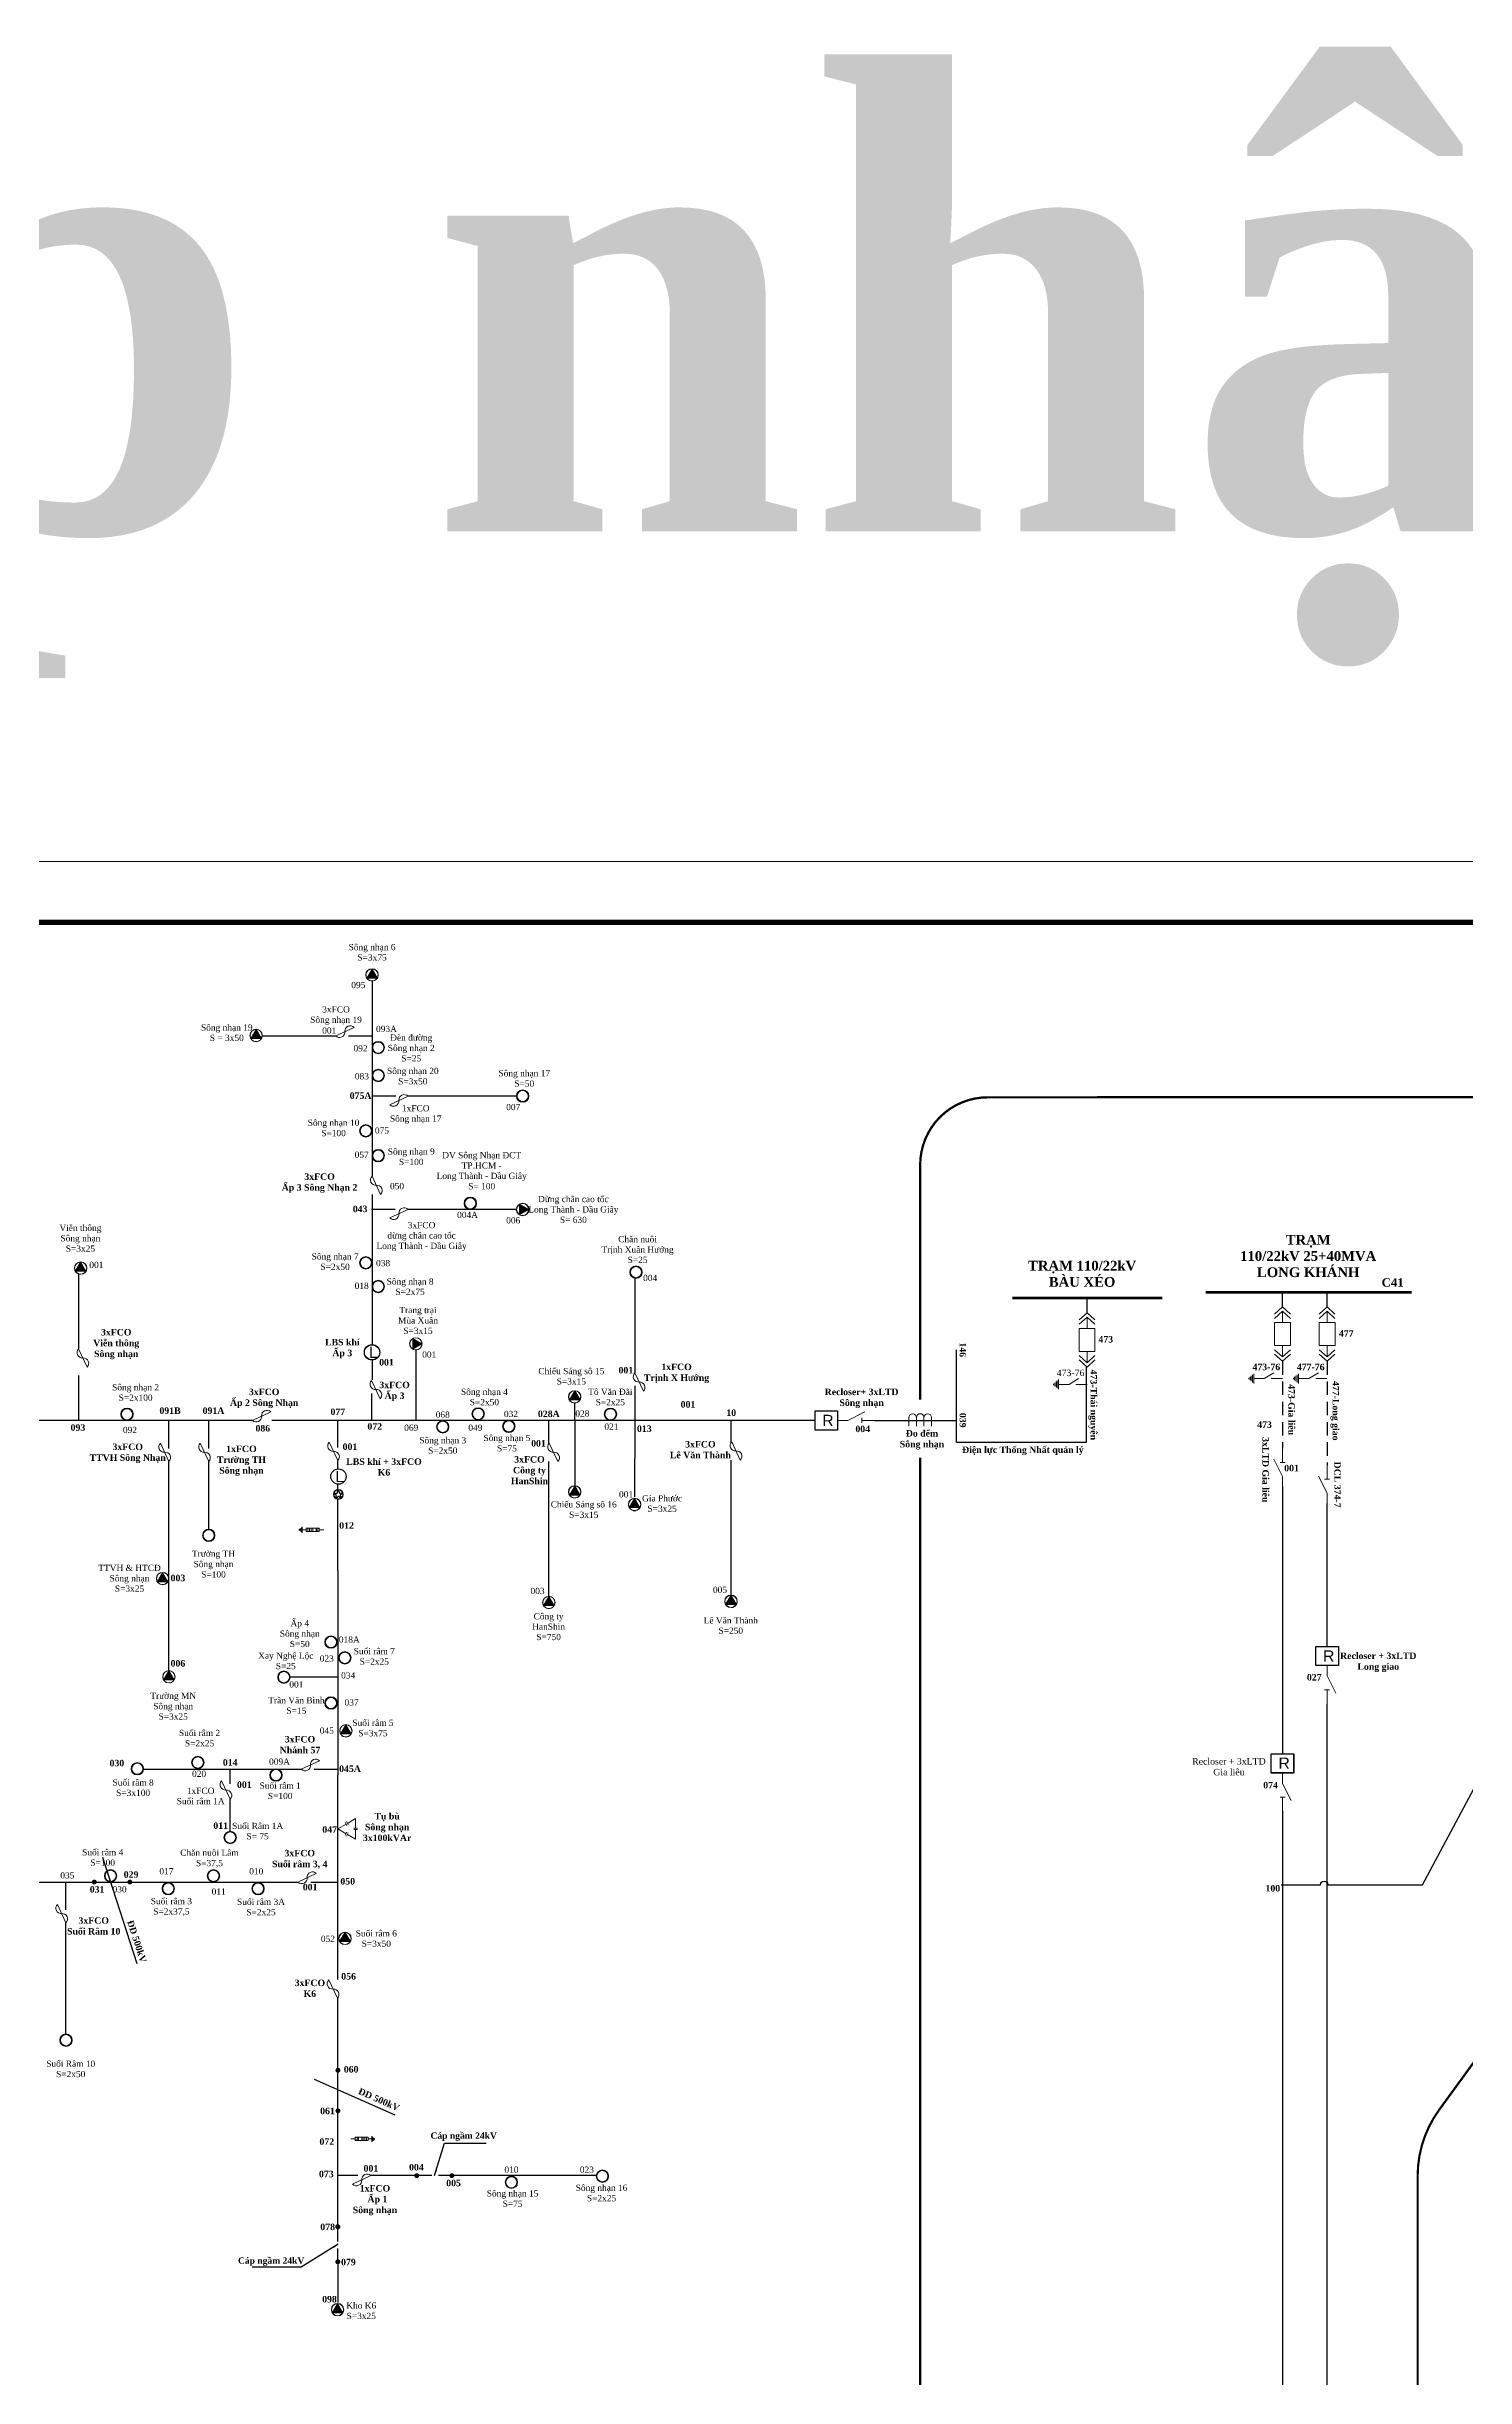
# Model space of a CAD drawing. Header units: inches. Extents: x 4393 to 9189, y -189 to 2360.
# Drawn here: x 5201 to 5831, y 1325 to 2360 of the extents above; entities that cross this region are included whole.
import ezdxf
from ezdxf.enums import TextEntityAlignment as Align

# ---------------------------------------------------------------- set-up
doc = ezdxf.new("R2010")
doc.units = ezdxf.units.IN
doc.header["$MEASUREMENT"] = 0
doc.linetypes.add('DASHED', pattern=[0.75, 0.5, -0.25])
doc.layers.get('Defpoints').update_dxf_attribs({"lineweight": 13})
for name, color, linetype, lineweight in [('Day 220kV', 6, 'Continuous', 30), ('Day 22kV', 1, 'Continuous', 25), ('Khung', 7, 'Continuous', 20), ('TBA', 5, 'Continuous', 18), ('Text', 7, 'Continuous', 15), ('Thiet bi', 3, 'Continuous', 18)]:
    doc.layers.add(name, color=color, linetype=linetype, lineweight=lineweight)
doc.layers.add('TEXT477TANPHU', color=7, linetype='Continuous')
doc.styles.get("Standard").update_dxf_attribs({"font": 'arial.ttf'})
doc.styles.add('TimeNRoman', font='times.ttf')
doc.styles.add('TimeNRoman-B', font='timesbd.ttf')
doc.dimstyles.get("Standard").update_dxf_attribs({"dimtxt": 0.18, "dimasz": 0.18, "dimexe": 0.18, "dimexo": 0.0625, "dimgap": 0.09, "dimtad": 0, "dimtih": 1, "dimtoh": 1, "dimdec": 4, "dimzin": 0, "dimdsep": 46, "dimtxsty": 'Standard', "dimcen": 0.09, "dimadec": 0, "dimazin": 0, "dimtfac": 1, "dimtdec": 4, "dimtofl": 0, "dimtmove": 0, "dimatfit": 3, "dimfxl": 1, "dimtolj": 1, "dimtzin": 0, "dimarcsym": 0})

# ---------------------------------------------------------------- blocks, each defined once
blk = doc.blocks.new('ALTD')
at = {"color": 0}
for points in [[(3.38, 1.08), (1.27, 0), (0, 0)], [(2.99, 0.31), (2.99, -0.31)], [(2.99, 0), (4.73, 0)]]:
    blk.add_lwpolyline(points, dxfattribs=at)
blk = doc.blocks.new('NOI DAT')
at = {"color": 0}
for points in [[(0, 0.01), (0, -1.37)], [(0, -3.51), (0, -2.22), (-0.71, -1.04)], [(0.6, -3.51), (-0.6, -3.51)], [(-0.47, -3.67), (0.47, -3.67)], [(-0.34, -3.82), (0.34, -3.82)], [(-0.21, -3.98), (0.21, -3.98)], [(-0.08, -4.13), (0.08, -4.13)]]:
    blk.add_lwpolyline(points, dxfattribs=at)
blk = doc.blocks.new('MAT CAT')
at = {"color": 0}
for points in [[(-0.97, 5.81), (0, 6.7), (0.97, 5.81)], [(-0.97, 5.28), (0, 6.17), (0.97, 5.28)], [(0, 4.76), (0, 6.17)], [(-0.97, 1.42), (0, 0.53), (0.97, 1.42)], [(-0.97, 0.89), (0, 0), (0.97, 0.89)], [(0, 1.94), (0, 0.53)]]:
    blk.add_lwpolyline(points, dxfattribs=at)
blk.add_lwpolyline([(-0.98, 4.76), (0.98, 4.76), (0.98, 1.94), (-0.98, 1.94)], close=True, dxfattribs=at)
blk = doc.blocks.new('DO DEM')
at = {"color": 0}
for points in [[(-1.4, 1.53), (-1.4, 0.47, 1), (-0.47, 0.47), (-0.47, 1.53)], [(-0.47, 1.53), (-0.47, 0.47, 1), (0.47, 0.47), (0.47, 1.53)], [(0.47, 1.53), (0.47, 0.47, 1), (1.4, 0.47), (1.4, 1.53)]]:
    blk.add_lwpolyline(points, format="xyb", dxfattribs=at)
blk = doc.blocks.new('FCO')
at = {"color": 0}
blk.add_lwpolyline([(0, 0, 0.707499), (1.13, 0.53, -0.707499), (2.26, 1.05, -5.301682)], format="xyb", dxfattribs=at)
blk.add_lwpolyline([(0, 0), (2.26, 1.05)], dxfattribs=at)
blk = doc.blocks.new('LA')
at = {"color": 0}
for p, q in [((0.33, -2.28), (0.53, -2.69)), ((0.33, -2.28), (0.74, -2.28)), ((0.33, -3.92), (0.33, -2.28)), ((0.33, -2.69), (0.74, -2.69)), ((0.52, -1.72), (0.52, -2.28)), ((0.53, -2.69), (0.74, -2.28)), ((0.74, -2.28), (0.74, -3.92)), ((0.88, -4.39), (0.14, -4.39)), ((0.22, -4.48), (0.8, -4.48)), ((0.3, -4.58), (0.72, -4.58)), ((0.33, -3.1), (0.74, -3.1)), ((0.33, -3.3), (0.74, -3.3)), ((0.33, -3.51), (0.74, -3.51)), ((0.33, -3.71), (0.74, -3.71)), ((0.74, -3.92), (0.33, -3.92)), ((0.38, -4.67), (0.64, -4.67)), ((0.46, -4.77), (0.56, -4.77)), ((0.53, -3.92), (0.53, -4.39))]:
    blk.add_line(p, q, dxfattribs=at)
blk = doc.blocks.new('TU BU')
at = {"color": 0}
for points in [[(0.59, -1.02), (0, 0), (-0.59, -1.02)], [(-0.68, -1.18), (-1.27, -2.19), (-0.09, -2.19)], [(-0.48, -1.29), (-0.88, -1.06)], [(-0.39, -1.13), (-0.78, -0.9)], [(-0.09, -2.42), (-0.09, -1.96)], [(0.09, -2.19), (1.27, -2.19), (0.68, -1.18)], [(0.09, -2.42), (0.09, -1.96)], [(0.41, -1.13), (0.8, -0.9)], [(0.5, -1.29), (0.9, -1.06)]]:
    blk.add_lwpolyline(points, dxfattribs=at)
blk = doc.blocks.new('TBA 3P')
h = blk.add_hatch(color=4)
h.set_gradient(color1=(0, 0, 255), one_color=1, tint=1, name='INVSPHERICAL')
h.paths.add_polyline_path([(-0.01, 1.58), (0, 1.6, 0.414214), (-0.8, 0.8, 0.131652), (-0.69, 0.4), (-0.68, 0.42, -0.12747), (-0.78, 0.8, -0.409402)])
h = blk.add_hatch(color=4)
h.set_gradient(color1=(0, 0, 255), one_color=1, tint=1, name='INVSPHERICAL')
h.paths.add_polyline_path([(0.8, 0.8, 1), (-0.8, 0.8, 1)])
h.paths.add_polyline_path([(-0.78, 0.8, -1), (0.78, 0.8, -1)], flags=16)
h = blk.add_hatch()
h.set_pattern_fill('AR-HBONE', color=4, scale=0.25, style=0)
h.paths.add_polyline_path([(0.69, 0.4), (0.67, 0.4, -0.566432), (-0.67, 0.4), (-0.69, 0.4, 0.57735)])
h = blk.add_hatch(color=4)
h.set_gradient(color1=(0, 0, 255), one_color=1, tint=1, name='SPHERICAL')
h.paths.add_polyline_path([(0, 1.6), (0.01, 1.58, -0.409402), (0.78, 0.8, -0.12747), (0.68, 0.42), (0.69, 0.4, 0.131652), (0.8, 0.8, 0.414214)])
at = {"color": 0}
blk.add_lwpolyline([(0, 1.6, 0, 1.39, 0), (0, 0.4, 0, 0, 0)], format="xyseb", dxfattribs=at)
blk.add_lwpolyline([(-0.69, 0.4), (0.69, 0.4), (0, 1.6)], close=True, dxfattribs=at)
for radius in [0.8, 0.778]:
    blk.add_circle((0, 0.8), radius, dxfattribs=at)
blk = doc.blocks.new('TBA 1P')
h = blk.add_hatch(color=4)
h.set_gradient(color1=(0, 0, 255), one_color=1, tint=1, name='SPHERICAL')
h.paths.add_polyline_path([(0.8, 0.8, 1), (-0.8, 0.8, 1)])
h.paths.add_polyline_path([(-0.77, 0.8, -1), (0.77, 0.8, -1)], flags=16)
at = {"color": 0}
for radius in [0.8, 0.769, 0.759, 0.759, 0.748, 0.737, 0.726, 0.715]:
    blk.add_circle((0, 0.8), radius, dxfattribs=at)
blk = doc.blocks.new('ngoi sao')
at = {"layer": 'Day 22kV', "color": 1}
for p, q in [((7789, 2470), (7803.5, 2474.7)), ((7803.5, 2465.3), (7789, 2470)), ((7803.5, 2474.7), (7803.5, 2490)), ((7803.5, 2490), (7812.5, 2477.6)), ((7803.5, 2450), (7803.5, 2465.3)), ((7812.5, 2477.6), (7827, 2482.3)), ((7827, 2482.3), (7818, 2470)), ((7818, 2470), (7827, 2457.7)), ((7812.5, 2462.4), (7803.5, 2450)), ((7827, 2457.7), (7812.5, 2462.4))]:
    blk.add_line(p, q, dxfattribs=at)
blk = doc.blocks.new('báo sự cố')
at = {"layer": 'Day 22kV', "color": 1, "xscale": 0.1313280000002237, "yscale": 0.1313280000002237, "zscale": 0.1313280000002237}
blk.add_blockref('ngoi sao', (6759.6, 2134.3, 3), dxfattribs=at)
at = {"layer": 'TBA', "xscale": 3.449999999999818, "yscale": 3.449999999999818, "zscale": 3.449999999999818, "rotation": 90}
blk.add_blockref('TBA 1P', (7788, 2458.8), dxfattribs=at)
blk = doc.blocks.new('Re')
at = {"layer": 'Day 22kV', "color": 0}
blk.add_lwpolyline([(1873.3, 178.6), (1883.3, 178.6), (1883.3, 170.1), (1873.3, 170.1)], close=True, dxfattribs=at)
at = {"layer": 'TEXT477TANPHU', "color": 7, "true_color": 0xffffff, "insert": (1876.5, 176.9), "char_height": 5, "attachment_point": 1}
blk.add_mtext_dynamic_manual_height_columns('R', width=1.151, gutter_width=1, heights=[0], dxfattribs=at)
blk = doc.blocks.new('LBS khí')
blk.add_circle((1.1, -1.1), 3.4)
at = {"layer": 'TEXT477TANPHU', "color": 7, "true_color": 0xffffff, "insert": (-0.3, 1.4), "char_height": 5, "attachment_point": 1}
blk.add_mtext_dynamic_manual_height_columns('L', width=1.151, gutter_width=1, heights=[0], dxfattribs=at)

msp = doc.modelspace()

# ---------------------------------------------------------------- linework, layer by layer
for q in [(5435.5, 1757.6), (5435.5, 1720.9)]:
    msp.add_line((5435.5, 1749.9), q)
msp.add_circle((5345.5, 1780.1), 3.4)
at = {"layer": 'Day 220kV'}
for points in [[(5241.2, 1508.6), (5225.9, 1555.8)], [(5355.8, 1441.4), (5319.9, 1457.2)]]:
    msp.add_lwpolyline(points, dxfattribs=at)
at = {"layer": 'Day 22kV'}
for p, q in [((5292.4, 1749.9), (5132.3, 1749.9)), ((5542.2, 1749.9), (5301, 1749.9))]:
    msp.add_line(p, q, dxfattribs=at)
for points in [[(5345.5, 1945), (5345.5, 1858.4)], [(5296.9, 1920.7), (5329.4, 1920.7)], [(5335.1, 1920.7), (5345.6, 1920.7)], [(5356, 1893.9), (5345.5, 1893.9)], [(5409.6, 1893.9), (5361.5, 1893.9)], [(5355.7, 1843.6), (5345.3, 1843.6)], [(5345.5, 1850.2), (5345.5, 1783.5)], [(5409.6, 1843.6), (5361.5, 1843.6)], [(5215.2, 1814.9), (5215.2, 1781.7)], [(5462.2, 1812.8), (5462.2, 1771)], [(5663, 1797.7), (5663, 1804.3)], [(5749.8, 1800.3), (5749.8, 1806.8)], [(5769.6, 1800.3), (5769.6, 1806.8)], [(5365, 1781.1), (5365, 1749.7)], [(5605.1, 1740.3), (5605.1, 1781.3)], [(5345.5, 1776.7), (5345.5, 1767.9)], [(5662.8, 1740.3), (5662.8, 1773.6)], [(5215.2, 1769.8), (5215.2, 1749.9)], [(5345.3, 1761.9), (5345.3, 1749.9)], [(5462.2, 1765.2), (5462.2, 1749.9)], [(5255.3, 1737.5), (5255.3, 1749.9)], [(5273, 1737.5), (5273, 1749.9)], [(5330.3, 1737.9), (5330.3, 1749.9)], [(5424, 1739.6), (5424, 1749.9)], [(5462.2, 1749.9), (5462.1, 1715.9)], [(5505, 1740.1), (5505, 1749.9)], [(5568.8, 1749.9), (5605.1, 1749.9)], [(5605.1, 1740.3), (5662.8, 1740.3)], [(5255.3, 1638.8), (5255.3, 1731.7)], [(5273, 1701.6), (5273, 1731.7)], [(5330.3, 1728.4), (5330.3, 1732.1)], [(5424, 1671.1), (5424, 1731.7)], [(5505, 1671.6), (5505, 1732.3)], [(5330.3, 1719.3), (5330.3, 1721.6)], [(5330.3, 1683.2), (5330.3, 1714.9)], [(5769.6, 1649.5), (5769.6, 1713)], [(5330.3, 1683.2), (5330.2, 1501.6)], [(5330.4, 1635.9), (5309.2, 1635.9)], [(5599.1, 933.9), (5769.6, 934.9), (5769.6, 1623.9)], [(5244, 1595), (5314.1, 1595)], [(5282.5, 1588.5), (5282.5, 1595)], [(5319.8, 1595), (5330.3, 1595)], [(5282.5, 1567.4), (5282.5, 1581.7)], [(5179.2, 1544.9), (5312.6, 1544.9)], [(5209.6, 1532.5), (5209.6, 1544.9)], [(5318.3, 1544.9), (5330.3, 1544.9)], [(5209.6, 1477.4), (5209.6, 1526.8)], [(5330.2, 1493.4), (5330.2, 1392.4)], [(5339.2, 1414.5), (5330.3, 1414.5)], [(5365.4, 1414.5), (5345, 1414.5)], [(5445, 1414.5), (5381, 1414.5)], [(5330.3, 1376.2), (5330.3, 1358.1)]]:
    msp.add_lwpolyline(points, dxfattribs=at)
at = {"layer": 'Day 22kV', "const_width": 1.12}
for points in [[(5696.4, 1804.3), (5629.8, 1804.3)], [(5715.7, 1806.8), (5807.1, 1806.8)]]:
    msp.add_lwpolyline(points, dxfattribs=at)
at = {"layer": 'Day 22kV', "color": 6, "linetype": 'DASHED', "ltscale": 12}
msp.add_lwpolyline([(5749.8, 1776.2), (5749.8, 1737.5)], dxfattribs=at)
at = {"layer": 'Day 22kV', "linetype": 'DASHED', "ltscale": 12}
for points in [[(5769.6, 1776.2), (5769.6, 1730.1)], [(5381, 1414.5), (5365.4, 1414.5)], [(5330.3, 1376.2), (5330.3, 1391.8)]]:
    msp.add_lwpolyline(points, dxfattribs=at)
at = {"layer": 'Day 22kV', "color": 0}
for points in [[(5542.2, 1754.1), (5552.2, 1754.1), (5552.2, 1745.6), (5542.2, 1745.6)], [(5764.6, 1649.5), (5774.6, 1649.5), (5774.6, 1641), (5764.6, 1641)], [(5744.8, 1601.8), (5754.7, 1601.8), (5754.7, 1593.3), (5744.8, 1593.3)]]:
    msp.add_lwpolyline(points, close=True, dxfattribs=at)
at = {"layer": 'Day 22kV', "color": 6}
msp.add_lwpolyline([(5749.2, 1543.7), (5766.6, 1543.7, -0.983539), (5769.9, 1543.7), (5811.9, 1543.7), (5917.3, 1740.9)], format="xyb", dxfattribs=at)
for points in [[(5749.8, 1720.5), (5749.8, 1601.8)], [(5749.8, 1576.3), (5749.8, 986.9), (5693.3, 986.9)]]:
    msp.add_lwpolyline(points, dxfattribs=at)
at = {"layer": 'Day 22kV', "const_width": 1.08}
for points in [[(5222.7, 1544.9, 1), (5221.6, 1544.9, 1), (5222.7, 1544.9, 2.414214)], [(5238.5, 1544.9, 1), (5237.4, 1544.9, 1), (5238.5, 1544.9, 2.414214)], [(5330.9, 1461.3, 1), (5329.8, 1461.3, 1), (5330.9, 1461.3, 2.414214)], [(5330.9, 1443.3, 1), (5329.8, 1443.3, 1), (5330.9, 1443.3, 2.414214)], [(5365.9, 1414.5, 1), (5364.8, 1414.5, 1), (5365.9, 1414.5, 2.414214)], [(5381.5, 1414.5, 1), (5380.4, 1414.5, 1), (5381.5, 1414.5, 2.414214)], [(5330.3, 1391.2, 1), (5330.3, 1392.4, 1), (5330.3, 1391.2, 2.414214)], [(5330.3, 1375.7, 1), (5330.3, 1376.8, 1), (5330.3, 1375.7, 2.414214)]]:
    msp.add_lwpolyline(points, format="xyb", dxfattribs=at)
at = {"layer": 'Defpoints'}
msp.add_lwpolyline([(4392.9, -188.9), (7812.2, -188.5), (7812.2, 1998.1), (4396.1, 1998.1)], close=True, dxfattribs=at)
at = {"layer": 'Khung', "const_width": 2.4}
msp.add_lwpolyline([(4433.7, 1971.1), (4426.3, -167.9), (7785.2, -167.7), (7785.2, 1971.1)], close=True, dxfattribs=at)
at = {"layer": 'Khung', "color": 2, "linetype": 'DASHED', "ltscale": 20, "const_width": 1.01}
msp.add_lwpolyline([(7337.5, 1893.7), (5618.9, 1893.4, 0.414173), (5588.9, 1863.4), (5588.9, 1759.1)], format="xyb", dxfattribs=at)
at = {"layer": 'Khung', "color": 2, "linetype": 'DASHED', "ltscale": 20}
msp.add_lwpolyline([(7171.5, 1633.4, 0.966, 0.966, 0), (7273.3, 1633.4, 0.966, 1.01, 0.151495), (7301.6, 1642.2, 1.01, 1.01, 0), (7364.4, 1685.3, 1.01, 1.01, 0.247137), (7386.1, 1726.6, 1.01, 1.01, 0), (7386.2, 1843.7, 1.01, 1.01, 0.41433), (7336.2, 1893.7, 1.01, 1.01, 0), (5618.9, 1893.4, 1.01, 1.01, 0)], format="xyseb", dxfattribs=at)
at = {"layer": 'Khung', "color": 2, "linetype": 'DASHED', "ltscale": 20, "const_width": 1.01}
msp.add_lwpolyline([(5588.9, 1733.3), (5588.9, 1259)], dxfattribs=at)
at = {"layer": 'Khung', "color": 2, "linetype": 'DASHED', "ltscale": 35}
msp.add_lwpolyline([(5588.9, 970.8, 1.01, 1.01, 0), (5588.9, 884.4, 1.01, 0.966, 0.414214), (5618.9, 854.4, 0.966, 0.966, 0), (5779.8, 854.4, 0.966, 0.966, 0.41421), (5809.8, 884.4, 0.966, 0.966, 0), (5809.8, 1414.4, 0.966, 0.966, -0.158703), (5819.4, 1443.8, 0.966, 0.966, 0), (5941.1, 1610.9, 0.966, 0.966, -0.237066), (5981, 1631.4, 0.966, 0.966, 0), (6196.4, 1633.6, 0.966, 0.966, 0)], format="xyseb", dxfattribs=at)

# ---------------------------------------------------------------- block references
at = {"color": 0}
for p in [(5344.4, 1781.3), (5329.5, 1726.1)]:
    msp.add_blockref('LBS khí', p, dxfattribs=at)
at = {"layer": 'Day 22kV', "color": 0}
for p in [(3668.9, 1575.5), (3891.3, 1470.9), (3871.5, 1423.3)]:
    msp.add_blockref('Re', p, dxfattribs=at)
at = {"layer": 'Day 22kV', "color": 6, "xscale": 0.8000000000000539, "yscale": 0.8000000000001819, "zscale": 0.8000000000000539, "rotation": 345.0685828218457}
msp.add_blockref('báo sự cố', (-1194.2, 1421.2), dxfattribs=at)
at = {"layer": 'TBA', "xscale": 3.450000000000728, "yscale": 3.450000000000728, "zscale": 3.450000000000728}
for name, p in [('TBA 3P', (5345.5, 1945)), ('TBA 3P', (5294, 1918.1)), ('TBA 1P', (5412.4, 1891.2)), ('TBA 3P', (5216.1, 1814.8)), ('TBA 1P', (5462.7, 1813)), ('TBA 3P', (5435.5, 1757.6)), ('TBA 1P', (5236.7, 1749.9)), ('TBA 1P', (5376.9, 1744.3)), ('TBA 1P', (5451.4, 1749.9)), ('TBA 3P', (5435.5, 1715.4)), ('TBA 3P', (5462.1, 1709.8)), ('TBA 1P', (5273, 1696.1)), ('TBA 3P', (5252.5, 1676.9)), ('TBA 3P', (5424, 1666.3)), ('TBA 3P', (5504.9, 1666.8)), ('TBA 1P', (5327.3, 1648.7)), ('TBA 1P', (5333.4, 1641.7)), ('TBA 3P', (5255.3, 1633.3)), ('TBA 3P', (5333.9, 1609.3)), ('TBA 1P', (5282.5, 1561.9)), ('TBA 1P', (5229.4, 1544.9)), ('TBA 1P', (5255, 1539.2)), ('TBA 1P', (5275.1, 1544.9)), ('TBA 1P', (5294.9, 1539.2)), ('TBA 3P', (5333.5, 1517.1)), ('TBA 1P', (5209.6, 1471.9)), ('TBA 1P', (5407.4, 1408.8)), ('TBA 1P', (5447.8, 1411.5)), ('TBA 3P', (5330.2, 1352.2))]:
    msp.add_blockref(name, p, dxfattribs=at)
for name, p, rotation in [('TBA 1P', (5345.5, 1915.5), 270), ('TBA 1P', (5345.5, 1903.1), 270), ('TBA 1P', (5340, 1878.5), 270), ('TBA 1P', (5345.5, 1867.5), 270), ('TBA 1P', (5386.4, 1846.3), 270), ('TBA 3P', (5409.6, 1843.6), 270), ('TBA 1P', (5340, 1819.9), 270), ('TBA 1P', (5345.5, 1809.4), 270), ('TBA 3P', (5362.2, 1783.9), 270), ('TBA 1P', (5395.4, 1752.8), 90), ('TBA 1P', (5409, 1747.3), 90), ('TBA 1P', (5303.6, 1635.9), 270), ('TBA 1P', (5324.5, 1624.4), 270), ('TBA 1P', (5238.5, 1595.2), 270), ('TBA 1P', (5265.4, 1598), 270), ('TBA 1P', (5300.1, 1592.4), 270)]:
    msp.add_blockref(name, p, dxfattribs=dict(at, rotation=rotation))
at = {"layer": 'Thiet bi', "xscale": 3.600000000000364, "yscale": 3.600000000000364, "zscale": 3.600000000000364}
for name, p in [('FCO', (5329.4, 1920.7)), ('MAT CAT', (5663, 1773.6)), ('MAT CAT', (5749.8, 1776.2)), ('MAT CAT', (5769.6, 1776.2)), ('FCO', (5292.4, 1749.9)), ('ALTD', (5552.2, 1749.9)), ('FCO', (5314.1, 1595)), ('FCO', (5312.6, 1544.9))]:
    msp.add_blockref(name, p, dxfattribs=at)
at = {"layer": 'Thiet bi'}
for name, p, xscale, yscale, zscale, rotation in [('FCO', (5361.5, 1893.9), 3.600000000000364, 3.600000000000364, 3.600000000000364, 180), ('FCO', (5345.5, 1858.4), 3.600000000000364, 3.600000000000364, 3.600000000000364, 270), ('FCO', (5361.5, 1843.6), 3.600000000000364, 3.600000000000364, 3.600000000000364, 180), ('FCO', (5215.2, 1781.7), 3.600000000000364, 3.600000000000364, 3.600000000000364, 270), ('FCO', (5462.2, 1771), 3.600000000000364, 3.600000000000364, 3.600000000000364, 270), ('NOI DAT', (5749.7, 1768.5), 3.600000000000364, 3.600000000000364, 3.600000000000364, 270), ('NOI DAT', (5769.5, 1768.5), 3.600000000000364, 3.600000000000364, 3.600000000000364, 270), ('FCO', (5345.3, 1767.7), 3.600000000000364, 3.600000000000364, 3.600000000000364, 270), ('NOI DAT', (5663, 1765.9), 3.600000000000364, 3.600000000000364, 3.600000000000364, 270), ('DO DEM', (5588.9, 1752.9), 3.600000000000364, 3.600000000000364, 3.600000000000364, 180), ('FCO', (5255.3, 1731.7), 3.600000000000364, 3.600000000000364, 3.600000000000364, 90), ('FCO', (5273, 1731.7), 3.600000000000364, 3.600000000000364, 3.600000000000364, 90), ('FCO', (5330.3, 1732.1), 3.600000000000364, 3.600000000000364, 3.600000000000364, 90), ('FCO', (5428, 1731.7), 3.600000000000364, 3.600000000000364, 3.600000000000364, 90), ('FCO', (5509, 1732.3), 3.600000000000364, 3.600000000000364, 3.600000000000364, 90), ('ALTD', (5749.8, 1720.5), 3.600000000000364, 3.600000000000364, 3.600000000000364, 90), ('ALTD', (5769.6, 1713), 3.600000000000364, 3.600000000000364, 3.600000000000364, 90), ('LA', (5330.3, 1703.2), 3.600000000000364, 3.600000000000364, 3.600000000000364, 270), ('ALTD', (5769.6, 1641), 3.600000000000364, 3.600000000000364, 3.600000000000364, 270), ('FCO', (5282.5, 1581.7), 3.600000000000364, 3.600000000000364, 3.600000000000364, 90), ('ALTD', (5749.8, 1593.3), 3.600000000000364, 3.600000000000364, 3.600000000000364, 270), ('TU BU', (5330.3, 1568.5), 3.600000000000364, 3.600000000000364, 3.600000000000364, 90), ('FCO', (5209.6, 1526.8), 3.600000000000364, 3.600000000000364, 3.600000000000364, 90), ('FCO', (5330.1, 1493.3), 3.600000000000364, 3.600000000000364, 3.600000000000364, 90), ('LA', (5330.2, 1429), 3.450000000000728, 3.450000000000728, 3.450000000000728, 90), ('FCO', (5345, 1414.5), 3.600000000000364, 3.600000000000364, 3.600000000000364, 180)]:
    msp.add_blockref(name, p, dxfattribs=dict(at, xscale=xscale, yscale=yscale, zscale=zscale, rotation=rotation))

# ---------------------------------------------------------------- texts
at = {"layer": 'Text'}
for s, height, style, p in [('095', 2.76, 'TimeNRoman', (5339.4, 1941.9)), ('001', 2.76, 'TimeNRoman', (5326.5, 1921.7)), ('092', 2.76, 'TimeNRoman', (5340.4, 1913.8)), ('093A', 2.76, 'TimeNRoman', (5351.9, 1922.4)), ('075A', 2.88, 'TimeNRoman-B', (5340.4, 1892.7)), ('083', 2.76, 'TimeNRoman', (5341, 1901.4)), ('007', 2.76, 'TimeNRoman', (5408.2, 1887.7)), ('075', 2.76, 'TimeNRoman', (5349.9, 1877.3)), ('057', 2.76, 'TimeNRoman', (5340.9, 1866.5)), ('050', 2.76, 'TimeNRoman', (5356.6, 1852.6)), ('043', 2.88, 'TimeNRoman-B', (5340.2, 1842.4)), ('004A', 2.76, 'TimeNRoman', (5387.9, 1839.8)), ('006', 2.76, 'TimeNRoman', (5408.2, 1837.4)), ('001', 2.76, 'TimeNRoman', (5223.1, 1817.6)), ('038', 2.76, 'TimeNRoman', (5350.4, 1818.4)), ('004', 2.76, 'TimeNRoman', (5469, 1811.8)), ('C41', 3.75, 'TimeNRoman-B', (5798.7, 1809.3)), ('018', 2.76, 'TimeNRoman', (5340.9, 1808.3)), ('001', 2.76, 'TimeNRoman', (5370.9, 1777.8)), ('473', 2.88, 'TimeNRoman-B', (5671.3, 1784.5)), ('477', 2.88, 'TimeNRoman-B', (5778.1, 1787.1)), ('001', 2.88, 'TimeNRoman-B', (5351.9, 1774.3)), ('001', 2.88, 'TimeNRoman-B', (5458.2, 1770.8)), ('473-76', 2.88, 'TimeNRoman', (5655.7, 1769.6)), ('473-76', 2.88, 'TimeNRoman-B', (5742.6, 1772.2)), ('477-76', 2.88, 'TimeNRoman-B', (5762.3, 1772.2)), ('091B', 2.88, 'TimeNRoman-B', (5255.8, 1752.8)), ('091A', 2.88, 'TimeNRoman-B', (5275.1, 1752.8)), ('077', 2.88, 'TimeNRoman-B', (5330.3, 1752.3)), ('068', 2.76, 'TimeNRoman', (5376.9, 1751.1)), ('032', 2.76, 'TimeNRoman', (5407.2, 1751.4)), ('028A', 2.88, 'TimeNRoman-B', (5424, 1751.4)), ('028', 2.76, 'TimeNRoman', (5438.9, 1751.6)), ('001', 2.88, 'TimeNRoman-B', (5485.8, 1755.6)), ('10', 2.88, 'TimeNRoman-B', (5505, 1751.9)), ('473', 2.88, 'TimeNRoman-B', (5741.8, 1746.6)), ('093', 2.88, 'TimeNRoman-B', (5214.9, 1745.3)), ('092', 2.76, 'TimeNRoman', (5238, 1744.3)), ('086', 2.88, 'TimeNRoman-B', (5297, 1745)), ('001', 2.88, 'TimeNRoman-B', (5335.7, 1736.8)), ('072', 2.88, 'TimeNRoman-B', (5346.7, 1745.8)), ('069', 2.76, 'TimeNRoman', (5362.9, 1745.3)), ('049', 2.76, 'TimeNRoman', (5391.4, 1745.3)), ('001', 2.88, 'TimeNRoman-B', (5419.4, 1738.3)), ('021', 2.76, 'TimeNRoman', (5451.8, 1745.8)), ('013', 2.88, 'TimeNRoman-B', (5466.4, 1744.8)), ('004', 2.88, 'TimeNRoman-B', (5563.4, 1744.7)), ('001', 2.88, 'TimeNRoman-B', (5753.8, 1727.3)), ('001', 2.76, 'TimeNRoman', (5458.3, 1715.7)), ('012', 2.88, 'TimeNRoman-B', (5334.2, 1701.8)), ('003', 2.88, 'TimeNRoman-B', (5259.3, 1678.5)), ('003', 2.76, 'TimeNRoman', (5419, 1672.8)), ('005', 2.76, 'TimeNRoman', (5500, 1673.3)), ('018A', 2.76, 'TimeNRoman', (5335.4, 1651.2)), ('006', 2.88, 'TimeNRoman-B', (5259.3, 1640.6)), ('023', 2.76, 'TimeNRoman', (5325.4, 1642.8)), ('034', 2.76, 'TimeNRoman', (5334.9, 1635.3)), ('027', 2.88, 'TimeNRoman-B', (5763.9, 1634.4)), ('001', 2.76, 'TimeNRoman', (5311.9, 1631.3)), ('037', 2.76, 'TimeNRoman', (5336.4, 1623.3)), ('045', 2.76, 'TimeNRoman', (5325.4, 1610.8)), ('030', 2.88, 'TimeNRoman-B', (5232.2, 1596.3)), ('020', 2.76, 'TimeNRoman', (5268.7, 1591.6)), ('014', 2.88, 'TimeNRoman-B', (5282.5, 1596.6)), ('009A', 2.76, 'TimeNRoman', (5304.4, 1597)), ('045A', 2.88, 'TimeNRoman-B', (5335.7, 1593.8)), ('001', 2.88, 'TimeNRoman-B', (5288.8, 1586.7)), ('074', 2.88, 'TimeNRoman-B', (5744.5, 1586.5)), ('011', 2.88, 'TimeNRoman-B', (5278.3, 1568.5)), ('047', 2.88, 'TimeNRoman-B', (5326.7, 1566.8)), ('035', 2.76, 'TimeNRoman', (5210.2, 1546.5)), ('031', 2.88, 'TimeNRoman-B', (5223.4, 1540.2)), ('030', 2.76, 'TimeNRoman', (5233.4, 1540.3)), ('029', 2.88, 'TimeNRoman-B', (5238.5, 1546.8)), ('017', 2.76, 'TimeNRoman', (5254.2, 1548.3)), ('010', 2.76, 'TimeNRoman', (5294.1, 1548.3)), ('001', 2.88, 'TimeNRoman-B', (5318, 1541.2)), ('050', 2.88, 'TimeNRoman-B', (5334.7, 1543.8)), ('100', 2.88, 'TimeNRoman-B', (5745.5, 1540.7)), ('011', 2.76, 'TimeNRoman', (5277.4, 1539.3)), ('052', 2.76, 'TimeNRoman', (5325.9, 1518.3)), ('056', 2.88, 'TimeNRoman-B', (5335.1, 1501.6)), ('060', 2.88, 'TimeNRoman-B', (5336.2, 1460.3)), ('061', 2.88, 'TimeNRoman-B', (5325.7, 1441.8)), ('072', 2.88, 'TimeNRoman-B', (5325.4, 1428.2)), ('001', 2.88, 'TimeNRoman-B', (5345, 1416.3)), ('004', 2.88, 'TimeNRoman-B', (5365.2, 1416.8)), ('010', 2.76, 'TimeNRoman', (5407.4, 1415.8)), ('023', 2.76, 'TimeNRoman', (5440.9, 1415.8)), ('073', 2.88, 'TimeNRoman-B', (5325.2, 1413.8)), ('005', 2.88, 'TimeNRoman-B', (5381.7, 1409.8)), ('078', 2.88, 'TimeNRoman-B', (5325.8, 1390.3)), ('079', 2.88, 'TimeNRoman-B', (5335, 1374.7)), ('098', 2.88, 'TimeNRoman-B', (5326.6, 1358.2))]:
    msp.add_text(s, height=height, dxfattribs=dict(at, style=style)).set_placement(p, align=Align.CENTER)
at = {"layer": 'Text', "style": 'TimeNRoman-B'}
for s, rotation, p in [('146', 270, (5606.4, 1781.3)), ('039', 270, (5606.4, 1750)), ('ÐD 500kV', 288.012, (5239.7, 1518.1)), ('ÐD 500kV', 336.1844, (5348, 1447))]:
    msp.add_text(s, height=2.88, rotation=rotation, dxfattribs=at).set_placement(p, align=Align.CENTER)
at = {"layer": 'Text', "attachment_point": 5}
for s, insert, char_height, width, style in [('{\\fTimes New Roman|b1|i0|c0|p18;\\C3;Cập nhật: 16/04/2018}', (6134.4, 2212.2), 200, 3491.728, 'TimeNRoman'), ('Sông nhạn 6\\PS=3x75', (5345.5, 1957.8), 2.76, 34.867, 'TimeNRoman'), ('Sông nhạn 19\\PS = 3x50', (5281, 1922.1), 2.76, 34.867, 'TimeNRoman'), ('3xFCO\\PSông nhạn 19', (5329.5, 1929.7), 2.76, 34.867, 'TimeNRoman'), ('{\\fTimes New Roman|b0|i0|c238|p18;Đ}èn {\\fTimes New Roman|b0|i0|c238|p18;đ\\fTimes New Roman|b0|i0|c163|p18;ư}ờng\\PSông nhạn 2\\PS=25', (5362.9, 1915.3), 2.76, 33.58, 'TimeNRoman'), ('Sông nhạn 20\\PS=3x50', (5363.6, 1902.8), 2.76, 34.867, 'TimeNRoman'), ('{\\fTimes New Roman|b0|i0|c0|p18;Sông nh\\fTimes New Roman|b0|i0|c0|p18;ạn} 17\\PS=50', (5413.1, 1901.8), 2.76, 34.867, 'TimeNRoman'), ('1xFCO\\P{\\C0;Sông nhạn} 17', (5364.9, 1885.8), 2.76, 30.64, 'TimeNRoman'), ('Sông nhạn 10\\PS=100', (5328.4, 1879.8), 2.76, 34.867, 'TimeNRoman'), ('Sông nhạn 9\\PS=100', (5362.9, 1867), 2.76, 34.867, 'TimeNRoman'), ('D{\\C0;V Sông Nhạn ĐCT TP.HCM - \\PLong Thành - Dầu Giây\\PS= 100}', (5394.2, 1860.8), 2.76, 48.766, 'TimeNRoman'), ('3xFCO \\PẤp 3 Sông Nhạn 2', (5322.2, 1855.3), 2.88, 36.382, 'TimeNRoman-B'), ('D{\\C0;ừng chân cao tốc\\PLong Thành - Dầu Giây\\PS= 630}', (5434.9, 1843.6), 2.76, 48.766, 'TimeNRoman'), ('Viễn thông\\PSông nhạn \\PS=3x25', (5216, 1830.8), 2.76, 34.867, 'TimeNRoman'), ('3xFCO\\P{\\C0;dừng chân cao tốc\\PLong Thành - Dầu Giây}', (5367.5, 1831.6), 2.76, 48.766, 'TimeNRoman'), ('{\\fTimes New Roman|b1|i0|c0|p18;TRẠM\\P110/22kV 25+40MVA\\PLONG KHÁNH}', (5761.2, 1822.9), 4.32, 65.436, 'TimeNRoman'), ('Sông nhạn 7\\PS=2x50', (5329.1, 1820.4), 2.76, 34.867, 'TimeNRoman'), ('Chăn nuôi\\PTrịnh Xuân Hướng\\PS=25', (5463.4, 1825.8), 2.76, 34.867, 'TimeNRoman'), ('Sông nhạn 8\\PS=2x75', (5362.4, 1809.3), 2.76, 34.867, 'TimeNRoman'), ('{\\fTimes New Roman|b1|i0|c0|p18;TRẠM 110/22kV\\PBÀU XÉO}', (5660.8, 1815), 4.32, 65.436, 'TimeNRoman'), ('Trang trại\\PMùa Xuân \\PS=3x15', (5365.9, 1794.3), 2.76, 34.867, 'TimeNRoman'), ('3xFCO \\PViễn thông\\PSông nhạn', (5231.9, 1783.8), 2.88, 36.382, 'TimeNRoman-B'), ('LBS khí\\PẤp 3', (5332.3, 1781.8), 2.88, 36.382, 'TimeNRoman-B'), ('Chiếu Sáng sô 15\\PS=3x15', (5434, 1769.5), 2.76, 34.867, 'TimeNRoman'), ('1xFCO \\PTrịnh X H{\\fTimes New Roman|b0|i0|c238|p18;ư}ớng', (5480.7, 1770.8), 2.88, 36.382, 'TimeNRoman-B'), ('Sông nhạn 2\\PS=2x100', (5240.5, 1762.3), 2.76, 34.867, 'TimeNRoman'), ('3xFCO \\PẤp 2 Sông Nhạn', (5297.6, 1759.7), 2.88, 36.382, 'TimeNRoman-B'), ('3xFCO \\PẤp 3', (5355.5, 1762.8), 2.88, 36.382, 'TimeNRoman-B'), ('Sông nhạn 4\\PS=2x50', (5395.4, 1760.3), 2.76, 34.867, 'TimeNRoman'), ('Tô V{\\fTimes New Roman|b0|i0|c238|p18;ă}n {\\fTimes New Roman|b0|i0|c238|p18;Đ}ãi\\PS=2x25', (5451.3, 1760.3), 2.76, 34.867, 'TimeNRoman'), ('Recloser+ 3xLTD\\PSông nhạn', (5562.9, 1759.7), 2.88, 36.382, 'TimeNRoman-B'), ('3xFCO \\PTTVH Sông Nhạn', (5237, 1735.3), 2.88, 36.382, 'TimeNRoman-B'), ('Sông nhạn 3\\PS=2x50', (5376.9, 1738.8), 2.76, 34.867, 'TimeNRoman'), ('Sông nhạn 5\\PS=75', (5405.4, 1739.8), 2.76, 34.867, 'TimeNRoman'), ('3xFCO \\PLê Văn Thành', (5491.3, 1736.9), 2.88, 36.382, 'TimeNRoman-B'), ('{\\fTimes New Roman|b1|i0|c238|p18;Đ}o {\\fTimes New Roman|b1|i0|c238|p18;đ}ếm\\PSông nhạn', (5589.7, 1741.3), 2.88, 29.907, 'TimeNRoman-B'), ('1xFCO \\PTr{\\fTimes New Roman|b1|i0|c163|p18;ư}ờng TH\\PSông nhạn', (5287.5, 1732), 2.88, 36.382, 'TimeNRoman-B'), ('LBS khí + 3xFCO\\PK6', (5350.8, 1729.2), 2.88, 36.382, 'TimeNRoman-B'), ('3xFCO \\PCông ty\\PHanShin', (5415.4, 1727.8), 2.88, 36.382, 'TimeNRoman-B'), ('{\\fTimes New Roman|b1|i0|c238|p18;Đ\\fTimes New Roman|b1|i0|c0|p18;iện lực Thống Nhất quản lý}', (5634.5, 1736.4), 2.88, 59.856, 'TimeNRoman'), ('Chiếu Sáng sô 16\\PS=3x15', (5439.5, 1710.3), 2.76, 34.867, 'TimeNRoman'), ('Gia Ph{\\fTimes New Roman|b0|i0|c163|p18;ư}ớc\\PS=3x25', (5474.3, 1713), 2.76, 34.867, 'TimeNRoman'), ('Tr{\\fTimes New Roman|b0|i0|c163|p18;ư}ờng TH\\PSông nhạn\\PS=100', (5275.1, 1686.1), 2.76, 29.876, 'TimeNRoman'), ('TTVH & HTCĐ\\PSông nhạn\\PS=3x25', (5237.8, 1679.8), 2.76, 29.876, 'TimeNRoman'), ('Ấp 4 \\PSông nhạn\\PS=50', (5313.4, 1655.2), 2.76, 32.82, 'TimeNRoman'), ('Công ty\\PHanShin\\PS=750', (5423.9, 1658.3), 2.76, 29.876, 'TimeNRoman'), ('Lê Văn Thành\\PS=250', (5504.8, 1658.8), 2.76, 29.876, 'TimeNRoman'), ('Xay Nghệ Lộc\\PS=25', (5307.2, 1643.1), 2.76, 34.867, 'TimeNRoman'), ('Suối râm 7\\PS=2x25', (5346.5, 1645.1), 2.76, 34.867, 'TimeNRoman'), ('Recloser + 3xLTD\\PLong giao ', (5792.3, 1642.5), 2.88, 35.138, 'TimeNRoman-B'), ('Trường MN\\PSông nhạn\\PS=3x25', (5257.2, 1623), 2.76, 29.876, 'TimeNRoman'), ('Trần V{\\fTimes New Roman|b0|i0|c238|p18;ă}n Bình\\PS=15', (5311.9, 1623.3), 2.76, 34.867, 'TimeNRoman'), ('Suối râm 5\\PS=3x75', (5345.9, 1613.3), 2.76, 34.867, 'TimeNRoman'), ('Suối râm 2\\PS=2x25', (5268.9, 1608.8), 2.76, 34.867, 'TimeNRoman'), ('3xFCO\\PNhánh 57', (5313.5, 1605.9), 2.88, 36.382, 'TimeNRoman-B'), ('{\\fVNI-Times|b0|i0|c0|p2;Recloser + 3xLTD\\PGia lieâu}', (5726, 1596.1), 2.88, 35.138, 'TimeNRoman-B'), ('Suối râm 8\\PS=3x100', (5239.4, 1586.8), 2.76, 34.867, 'TimeNRoman'), ('1xFCO\\PSuối râm 1A', (5269.4, 1583.1), 2.76, 34.867, 'TimeNRoman'), ('Suối râm 1\\PS=100', (5304.7, 1585.4), 2.76, 34.867, 'TimeNRoman'), ('Tụ bù\\PSông nhạn\\P3x100kVAr', (5352.2, 1569.3), 2.88, 36.382, 'TimeNRoman-B'), ('Suối Râm 1A\\PS= 75', (5294.7, 1567.5), 2.76, 29.876, 'TimeNRoman'), ('Suối râm 4\\PS=100', (5225.9, 1555.8), 2.76, 33.58, 'TimeNRoman'), ('Ch{\\fTimes New Roman|b0|i0|c238|p18;ă}n nuôi Lâm\\PS=37,5', (5273.3, 1555.3), 2.76, 33.58, 'TimeNRoman'), ('3xFCO\\PSuối râm 3, 4', (5313.4, 1555), 2.88, 36.382, 'TimeNRoman-B'), ('Suối râm 3\\PS=2x37,5', (5256.4, 1533.8), 2.76, 33.58, 'TimeNRoman'), ('Suối râm 3A\\PS=2x25', (5296.2, 1533.8), 2.76, 33.58, 'TimeNRoman'), ('3xFCO \\PSuối Râm 10', (5221.9, 1525.4), 2.88, 36.382, 'TimeNRoman-B'), ('Suối râm 6\\PS=3x50', (5347.4, 1519.8), 2.76, 33.58, 'TimeNRoman'), ('3xFCO\\PK6', (5317.9, 1497.7), 2.88, 36.382, 'TimeNRoman-B'), ('Suối Râm 10\\PS=2x50', (5211.7, 1461.9), 2.76, 29.876, 'TimeNRoman'), ('1xFCO\\P  Ấp 1\\PSông nhạn', (5346.8, 1403.6), 2.88, 35.04, 'TimeNRoman-B'), ('Sông nhạn 15\\PS=75', (5407.9, 1404.3), 2.76, 33.58, 'TimeNRoman'), ('Sông nhạn 16\\PS=2x25', (5447.4, 1406.8), 2.76, 33.58, 'TimeNRoman'), ('Kho K6\\PS=3x25', (5340.7, 1354.5), 2.76, 33.58, 'TimeNRoman')]:
    msp.add_mtext(s, dxfattribs=dict(at, insert=insert, char_height=char_height, width=width, style=style))
at = {"layer": 'Text', "char_height": 2.88, "width": 60.658, "attachment_point": 5, "rotation": 270}
for s, insert, style in [('{\\fTimes New Roman|b1|i0|c0|p18;473-Thái nguyên}', (5665.5, 1756.8), 'TimeNRoman'), ('{\\fTimes New Roman|b1|i0|c0|p18;473-Gia liêu}', (5753.8, 1754.7), 'TimeNRoman'), ('{\\fTimes New Roman|b1|i0|c0|p18;477-Long giao}', (5773, 1754.2), 'TimeNRoman'), ('3xLTD Gia liêu', (5742.3, 1728), 'TimeNRoman-B'), ('DCL 374-7', (5774.2, 1721.4), 'TimeNRoman-B')]:
    msp.add_mtext(s, dxfattribs=dict(at, insert=insert, style=style))
at = {"layer": 'Text', "char_height": 2.81, "width": 55.539, "attachment_point": 5, "line_spacing_factor": 1.1, "style": 'TimeNRoman-B'}
for insert in [(5386.2, 1431.8), (5300.7, 1376.3)]:
    msp.add_mtext('Cáp ngầm 24kV', dxfattribs=dict(at, insert=insert))
at = {"layer": 'TEXT477TANPHU', "color": 7, "true_color": 0xffffff, "char_height": 5, "attachment_point": 1}
for s, insert in [('L', (5344.1, 1782.6)), ('R', (5545.4, 1752.4)), ('R', (5767.8, 1647.8)), ('R', (5748, 1600.2))]:
    msp.add_mtext_dynamic_manual_height_columns(s, width=1.151, gutter_width=1, heights=[0], dxfattribs=dict(at, insert=insert))

# ---------------------------------------------------------------- leaders
at = {"layer": 'Text'}
for points in [[(5373.2, 1414.5), (5377.7, 1428.9), (5396.2, 1428.9)], [(5330.4, 1384), (5314.1, 1373.8), (5292.2, 1373.8)]]:
    msp.add_leader(points, dimstyle='Standard', override={"dimasz": 2.5, "dimgap": 0.09, "dimtad": 0}, dxfattribs=at)

doc.saveas('drawing.dxf')
